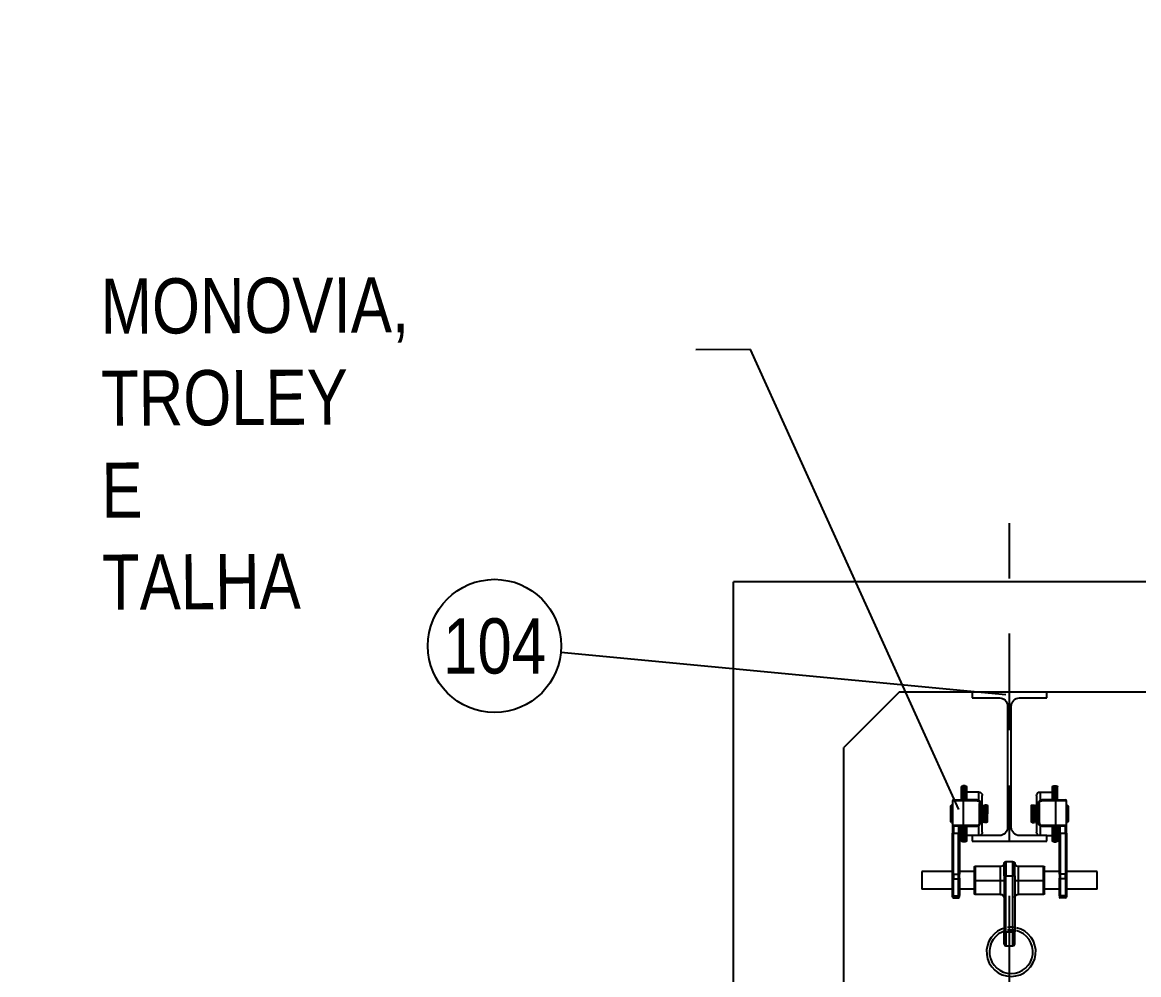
# Model space of a CAD drawing. Header units: feet. Extents: x 0 to 285374, y 0 to 9111566.
# Drawn here: x 285094.469 to 285096.492, y 9111358.169 to 9111359.895 of the extents above; entities that cross this region are included whole.
import ezdxf
from ezdxf import colors
from ezdxf.entities.mleader import LeaderData, LeaderLine
from ezdxf.enums import TextEntityAlignment as Align
from ezdxf.math import Vec2, Vec3

# ---------------------------------------------------------------- set-up
doc = ezdxf.new("R2010")
doc.units = ezdxf.units.FT
doc.header["$MEASUREMENT"] = 0
doc.linetypes.add('DASHDOT', pattern=[1, 0.5, -0.25, 0, -0.25])
for name, color, linetype in [('EIXO', 1, 'DASHDOT'), ('H-SA-TEXTO', 2, 'CONTINUOUS'), ('INDIC', 2, 'CONTINUOUS'), ('Left View-EGC-Monovias', 1, 'CONTINUOUS'), ('Left View-H-SA-EQUIP', 1, 'CONTINUOUS')]:
    doc.layers.add(name, color=color, linetype=linetype)
doc.styles.add('EGC_Arial_2.0mm', font='arial.ttf', dxfattribs={"width": 0.8, "height": 2})

# ---------------------------------------------------------------- blocks, each defined once
blk = doc.blocks.new('*U688')
at = {"layer": 'Left View-EGC-Monovias', "color": 0, "linetype": 'ByBlock', "lineweight": -2}
for p, q in [((0, 66530.8, 864900), (0, 66665.8, 864900)), ((0, 66665.8, 864900), (0, 66665.8, 864889.8)), ((0, 66665.8, 864889.8), (0, 66616.6, 864889.8)), ((0, 66616.6, 864640.2), (0, 66665.8, 864640.2)), ((0, 66665.8, 864640.2), (0, 66665.8, 864630)), ((0, 66665.8, 864630), (0, 66530.8, 864630)), ((0, 66601.6, 864874.8), (0, 66601.6, 864655.2)), ((0, 66595, 864655.2), (0, 66595, 864874.8)), ((0, 66580, 864889.8), (0, 66530.8, 864889.8)), ((0, 66530.8, 864640.2), (0, 66580, 864640.2)), ((0, 66530.8, 864889.8), (0, 66530.8, 864900)), ((0, 66530.8, 864630), (0, 66530.8, 864640.2))]:
    blk.add_line(p, q, dxfattribs=at)
at = {"layer": 'Left View-EGC-Monovias', "color": 0, "linetype": 'ByBlock', "lineweight": -2, "extrusion": (1, 0, 0)}
for centre, start, end in [((66616.6, 864874.8), 90, 180), ((66616.6, 864655.2), 180, 270), ((66580, 864874.8), 0, 90), ((66580, 864655.2), 270, 0)]:
    blk.add_arc(centre, 15, start, end, dxfattribs=at)
blk = doc.blocks.new('_None')

msp = doc.modelspace()

# ---------------------------------------------------------------- linework, layer by layer
at = {"layer": 'EIXO', "ltscale": 0.35}
msp.add_line((285096.2576, 9111358.1375, 478.1983), (285096.2576, 9111358.9911, 478.1983), dxfattribs=at)
at = {"layer": 'Left View-EGC-Monovias', "extrusion": (2.44929e-16, 1, 0)}
for p, q in [((285096.1703, 9111358.5091, 478.1983), (285096.1703, 9111358.4863, 478.1983)), ((285096.1729, 9111358.5117, 478.1983), (285096.1729, 9111358.4863, 478.1983)), ((285096.1773, 9111358.5117, 478.1983), (285096.1729, 9111358.5117, 478.1983)), ((285096.1773, 9111358.4863, 478.1983), (285096.1773, 9111358.5117, 478.1983)), ((285096.1798, 9111358.5091, 478.1983), (285096.1798, 9111358.4863, 478.1983)), ((285096.3354, 9111358.4863, 478.1983), (285096.3354, 9111358.5091, 478.1983)), ((285096.338, 9111358.5117, 478.1983), (285096.338, 9111358.4863, 478.1983)), ((285096.338, 9111358.5117, 478.1983), (285096.3424, 9111358.5117, 478.1983)), ((285096.3424, 9111358.4863, 478.1983), (285096.3424, 9111358.5117, 478.1983)), ((285096.3449, 9111358.4863, 478.1983), (285096.3449, 9111358.5091, 478.1983)), ((285096.2021, 9111358.5004, 478.1983), (285096.1798, 9111358.5004, 478.1983)), ((285096.2021, 9111358.4854, 478.1983), (285096.2021, 9111358.5004, 478.1983)), ((285096.2084, 9111358.4609, 478.1983), (285096.2084, 9111358.494, 478.1983)), ((285096.3068, 9111358.494, 478.1983), (285096.3068, 9111358.4609, 478.1983)), ((285096.3132, 9111358.5004, 478.1983), (285096.3132, 9111358.4854, 478.1983)), ((285096.3132, 9111358.5004, 478.1983), (285096.3354, 9111358.5004, 478.1983)), ((285096.1513, 9111358.4609, 478.1983), (285096.1513, 9111358.4742, 478.1983)), ((285096.1528, 9111358.4766, 478.1983), (285096.1528, 9111358.4609, 478.1983)), ((285096.1735, 9111358.4847, 478.1983), (285096.1544, 9111358.4847, 478.1983)), ((285096.1544, 9111358.4847, 478.1983), (285096.1544, 9111358.4402, 478.1983)), ((285096.156, 9111358.4863, 478.1983), (285096.1735, 9111358.4863, 478.1983)), ((285096.1989, 9111358.4863, 478.1983), (285096.1735, 9111358.4863, 478.1983)), ((285096.1735, 9111358.4863, 478.1983), (285096.1735, 9111358.4847, 478.1983)), ((285096.1989, 9111358.4847, 478.1983), (285096.1735, 9111358.4847, 478.1983)), ((285096.1735, 9111358.4847, 478.1983), (285096.1735, 9111358.4402, 478.1983)), ((285096.1989, 9111358.4847, 478.1983), (285096.1989, 9111358.4863, 478.1983)), ((285096.2052, 9111358.4799, 478.1983), (285096.2036, 9111358.4799, 478.1983)), ((285096.2036, 9111358.445, 478.1983), (285096.2036, 9111358.4799, 478.1983)), ((285096.2052, 9111358.4799, 478.1983), (285096.2052, 9111358.445, 478.1983)), ((285096.2103, 9111358.4768, 478.1983), (285096.2084, 9111358.4768, 478.1983)), ((285096.2103, 9111358.4609, 478.1983), (285096.2103, 9111358.4768, 478.1983)), ((285096.2103, 9111358.4752, 478.1983), (285096.2123, 9111358.4752, 478.1983)), ((285096.2123, 9111358.4768, 478.1983), (285096.2123, 9111358.4609, 478.1983)), ((285096.2163, 9111358.4768, 478.1983), (285096.2123, 9111358.4768, 478.1983)), ((285096.2163, 9111358.4609, 478.1983), (285096.2163, 9111358.4768, 478.1983)), ((285096.2179, 9111358.4752, 478.1983), (285096.2179, 9111358.4609, 478.1983)), ((285096.2973, 9111358.4609, 478.1983), (285096.2973, 9111358.4752, 478.1983)), ((285096.2989, 9111358.4768, 478.1983), (285096.2989, 9111358.4609, 478.1983)), ((285096.2989, 9111358.4768, 478.1983), (285096.3029, 9111358.4768, 478.1983)), ((285096.3029, 9111358.4609, 478.1983), (285096.3029, 9111358.4768, 478.1983)), ((285096.3049, 9111358.4752, 478.1983), (285096.3029, 9111358.4752, 478.1983)), ((285096.3049, 9111358.4768, 478.1983), (285096.3049, 9111358.4609, 478.1983)), ((285096.3049, 9111358.4768, 478.1983), (285096.3068, 9111358.4768, 478.1983)), ((285096.3116, 9111358.4799, 478.1983), (285096.31, 9111358.4799, 478.1983)), ((285096.31, 9111358.445, 478.1983), (285096.31, 9111358.4799, 478.1983)), ((285096.3116, 9111358.4799, 478.1983), (285096.3116, 9111358.445, 478.1983)), ((285096.3164, 9111358.4863, 478.1983), (285096.3164, 9111358.4847, 478.1983)), ((285096.3418, 9111358.4863, 478.1983), (285096.3164, 9111358.4863, 478.1983)), ((285096.3418, 9111358.4847, 478.1983), (285096.3164, 9111358.4847, 478.1983)), ((285096.3418, 9111358.4863, 478.1983), (285096.3592, 9111358.4863, 478.1983)), ((285096.3418, 9111358.4847, 478.1983), (285096.3418, 9111358.4863, 478.1983)), ((285096.3608, 9111358.4847, 478.1983), (285096.3418, 9111358.4847, 478.1983)), ((285096.3418, 9111358.4402, 478.1983), (285096.3418, 9111358.4847, 478.1983)), ((285096.3608, 9111358.4402, 478.1983), (285096.3608, 9111358.4847, 478.1983)), ((285096.3624, 9111358.4609, 478.1983), (285096.3624, 9111358.4766, 478.1983)), ((285096.364, 9111358.4742, 478.1983), (285096.364, 9111358.4609, 478.1983)), ((285096.1513, 9111358.4475, 478.1983), (285096.1513, 9111358.4609, 478.1983)), ((285096.1528, 9111358.4609, 478.1983), (285096.1513, 9111358.4609, 478.1983)), ((285096.1528, 9111358.4609, 478.1983), (285096.1528, 9111358.4452, 478.1983)), ((285096.1544, 9111358.4609, 478.1983), (285096.1528, 9111358.4609, 478.1983)), ((285096.2052, 9111358.4609, 478.1983), (285096.2084, 9111358.4609, 478.1983)), ((285096.2103, 9111358.4609, 478.1983), (285096.2084, 9111358.4609, 478.1983)), ((285096.2084, 9111358.4277, 478.1983), (285096.2084, 9111358.4609, 478.1983)), ((285096.2103, 9111358.445, 478.1983), (285096.2103, 9111358.4609, 478.1983)), ((285096.2103, 9111358.4609, 478.1983), (285096.2123, 9111358.4609, 478.1983)), ((285096.2123, 9111358.4609, 478.1983), (285096.2123, 9111358.445, 478.1983)), ((285096.2163, 9111358.4609, 478.1983), (285096.2123, 9111358.4609, 478.1983)), ((285096.2163, 9111358.4609, 478.1983), (285096.2179, 9111358.4609, 478.1983)), ((285096.2163, 9111358.445, 478.1983), (285096.2163, 9111358.4609, 478.1983)), ((285096.2179, 9111358.4466, 478.1983), (285096.2179, 9111358.4609, 478.1983)), ((285096.2973, 9111358.4466, 478.1983), (285096.2973, 9111358.4609, 478.1983)), ((285096.2989, 9111358.4609, 478.1983), (285096.2973, 9111358.4609, 478.1983)), ((285096.2989, 9111358.4609, 478.1983), (285096.2989, 9111358.445, 478.1983)), ((285096.3029, 9111358.4609, 478.1983), (285096.2989, 9111358.4609, 478.1983)), ((285096.3029, 9111358.445, 478.1983), (285096.3029, 9111358.4609, 478.1983)), ((285096.3029, 9111358.4609, 478.1983), (285096.3049, 9111358.4609, 478.1983)), ((285096.3049, 9111358.4609, 478.1983), (285096.3049, 9111358.445, 478.1983)), ((285096.3068, 9111358.4609, 478.1983), (285096.3049, 9111358.4609, 478.1983)), ((285096.3068, 9111358.4609, 478.1983), (285096.31, 9111358.4609, 478.1983)), ((285096.3068, 9111358.4609, 478.1983), (285096.3068, 9111358.4277, 478.1983)), ((285096.3624, 9111358.4609, 478.1983), (285096.3608, 9111358.4609, 478.1983)), ((285096.364, 9111358.4609, 478.1983), (285096.3624, 9111358.4609, 478.1983)), ((285096.3624, 9111358.4452, 478.1983), (285096.3624, 9111358.4609, 478.1983)), ((285096.364, 9111358.4609, 478.1983), (285096.364, 9111358.4475, 478.1983)), ((285096.1544, 9111358.4402, 478.1983), (285096.1735, 9111358.4402, 478.1983)), ((285096.1544, 9111358.4402, 478.1983), (285096.1544, 9111358.426, 478.1983)), ((285096.1735, 9111358.4387, 478.1983), (285096.156, 9111358.4387, 478.1983)), ((285096.156, 9111358.4387, 478.1983), (285096.156, 9111358.426, 478.1983)), ((285096.1655, 9111358.4387, 478.1983), (285096.1655, 9111358.426, 478.1983)), ((285096.1671, 9111358.4387, 478.1983), (285096.1671, 9111358.426, 478.1983)), ((285096.1703, 9111358.4387, 478.1983), (285096.1703, 9111358.4126, 478.1983)), ((285096.1729, 9111358.4387, 478.1983), (285096.1729, 9111358.4101, 478.1983)), ((285096.1735, 9111358.4402, 478.1983), (285096.1989, 9111358.4402, 478.1983)), ((285096.1735, 9111358.4402, 478.1983), (285096.1735, 9111358.4387, 478.1983)), ((285096.1735, 9111358.4387, 478.1983), (285096.1989, 9111358.4387, 478.1983)), ((285096.1773, 9111358.4101, 478.1983), (285096.1773, 9111358.4387, 478.1983)), ((285096.1798, 9111358.4387, 478.1983), (285096.1798, 9111358.4126, 478.1983)), ((285096.1989, 9111358.4387, 478.1983), (285096.1989, 9111358.4402, 478.1983)), ((285096.2021, 9111358.4214, 478.1983), (285096.2021, 9111358.4395, 478.1983)), ((285096.2036, 9111358.445, 478.1983), (285096.2052, 9111358.445, 478.1983)), ((285096.2103, 9111358.445, 478.1983), (285096.2084, 9111358.445, 478.1983)), ((285096.2103, 9111358.4466, 478.1983), (285096.2123, 9111358.4466, 478.1983)), ((285096.2163, 9111358.445, 478.1983), (285096.2123, 9111358.445, 478.1983)), ((285096.2989, 9111358.445, 478.1983), (285096.3029, 9111358.445, 478.1983)), ((285096.3049, 9111358.4466, 478.1983), (285096.3029, 9111358.4466, 478.1983)), ((285096.3049, 9111358.445, 478.1983), (285096.3068, 9111358.445, 478.1983)), ((285096.31, 9111358.445, 478.1983), (285096.3116, 9111358.445, 478.1983)), ((285096.3132, 9111358.4395, 478.1983), (285096.3132, 9111358.4214, 478.1983)), ((285096.3164, 9111358.4402, 478.1983), (285096.3164, 9111358.4387, 478.1983)), ((285096.3164, 9111358.4402, 478.1983), (285096.3418, 9111358.4402, 478.1983)), ((285096.3164, 9111358.4387, 478.1983), (285096.3418, 9111358.4387, 478.1983)), ((285096.3354, 9111358.4126, 478.1983), (285096.3354, 9111358.4387, 478.1983)), ((285096.338, 9111358.4387, 478.1983), (285096.338, 9111358.4101, 478.1983)), ((285096.3418, 9111358.4402, 478.1983), (285096.3608, 9111358.4402, 478.1983)), ((285096.3418, 9111358.4387, 478.1983), (285096.3418, 9111358.4402, 478.1983)), ((285096.3592, 9111358.4387, 478.1983), (285096.3418, 9111358.4387, 478.1983)), ((285096.3424, 9111358.4101, 478.1983), (285096.3424, 9111358.4387, 478.1983)), ((285096.3449, 9111358.4126, 478.1983), (285096.3449, 9111358.4387, 478.1983)), ((285096.3481, 9111358.426, 478.1983), (285096.3481, 9111358.4387, 478.1983)), ((285096.3497, 9111358.426, 478.1983), (285096.3497, 9111358.4387, 478.1983)), ((285096.3592, 9111358.426, 478.1983), (285096.3592, 9111358.4387, 478.1983)), ((285096.3608, 9111358.426, 478.1983), (285096.3608, 9111358.4402, 478.1983)), ((285096.1544, 9111358.3518, 478.1983), (285096.1544, 9111358.426, 478.1983)), ((285096.156, 9111358.426, 478.1983), (285096.1544, 9111358.426, 478.1983)), ((285096.156, 9111358.3518, 478.1983), (285096.156, 9111358.426, 478.1983)), ((285096.156, 9111358.426, 478.1983), (285096.1655, 9111358.426, 478.1983)), ((285096.1655, 9111358.3518, 478.1983), (285096.1655, 9111358.426, 478.1983)), ((285096.1671, 9111358.426, 478.1983), (285096.1655, 9111358.426, 478.1983)), ((285096.1671, 9111358.426, 478.1983), (285096.1671, 9111358.3518, 478.1983)), ((285096.1773, 9111358.4101, 478.1983), (285096.1729, 9111358.4101, 478.1983)), ((285096.1901, 9111358.4214, 478.1983), (285096.1798, 9111358.4214, 478.1983)), ((285096.3251, 9111358.4214, 478.1983), (285096.3354, 9111358.4214, 478.1983)), ((285096.338, 9111358.4101, 478.1983), (285096.3424, 9111358.4101, 478.1983)), ((285096.3497, 9111358.426, 478.1983), (285096.3481, 9111358.426, 478.1983)), ((285096.3481, 9111358.3518, 478.1983), (285096.3481, 9111358.426, 478.1983)), ((285096.3497, 9111358.426, 478.1983), (285096.3497, 9111358.3518, 478.1983)), ((285096.3497, 9111358.426, 478.1983), (285096.3592, 9111358.426, 478.1983)), ((285096.3608, 9111358.426, 478.1983), (285096.3592, 9111358.426, 478.1983)), ((285096.3592, 9111358.426, 478.1983), (285096.3592, 9111358.3518, 478.1983)), ((285096.3608, 9111358.426, 478.1983), (285096.3608, 9111358.3518, 478.1983)), ((285096.2481, 9111358.3486, 478.1983), (285096.2481, 9111358.3708, 478.1983)), ((285096.2513, 9111358.374, 478.1983), (285096.2513, 9111358.3486, 478.1983)), ((285096.264, 9111358.374, 478.1983), (285096.2513, 9111358.374, 478.1983)), ((285096.264, 9111358.3486, 478.1983), (285096.264, 9111358.374, 478.1983)), ((285096.2671, 9111358.3486, 478.1983), (285096.2671, 9111358.3708, 478.1983)), ((285096.0989, 9111358.3561, 478.1983), (285096.0989, 9111358.3244, 478.1983)), ((285096.1544, 9111358.3561, 478.1983), (285096.0989, 9111358.3561, 478.1983)), ((285096.1544, 9111358.344, 478.1983), (285096.1544, 9111358.3518, 478.1983)), ((285096.1544, 9111358.3518, 478.1983), (285096.156, 9111358.3518, 478.1983)), ((285096.156, 9111358.3518, 478.1983), (285096.156, 9111358.3429, 478.1983)), ((285096.156, 9111358.3518, 478.1983), (285096.1655, 9111358.3518, 478.1983)), ((285096.1655, 9111358.3429, 478.1983), (285096.1655, 9111358.3518, 478.1983)), ((285096.1655, 9111358.3518, 478.1983), (285096.1671, 9111358.3518, 478.1983)), ((285096.1941, 9111358.3561, 478.1983), (285096.1671, 9111358.3561, 478.1983)), ((285096.1671, 9111358.344, 478.1983), (285096.1671, 9111358.3518, 478.1983)), ((285096.1941, 9111358.3402, 478.1983), (285096.1941, 9111358.364, 478.1983)), ((285096.1957, 9111358.3656, 478.1983), (285096.1957, 9111358.3402, 478.1983)), ((285096.2417, 9111358.3656, 478.1983), (285096.1957, 9111358.3656, 478.1983)), ((285096.2417, 9111358.3402, 478.1983), (285096.2417, 9111358.3656, 478.1983)), ((285096.2481, 9111358.3486, 478.1983), (285096.2481, 9111358.247, 478.1983)), ((285096.2513, 9111358.3486, 478.1983), (285096.2481, 9111358.3486, 478.1983)), ((285096.2513, 9111358.247, 478.1983), (285096.2513, 9111358.3486, 478.1983)), ((285096.2513, 9111358.3486, 478.1983), (285096.264, 9111358.3486, 478.1983)), ((285096.264, 9111358.247, 478.1983), (285096.264, 9111358.3486, 478.1983)), ((285096.2671, 9111358.3486, 478.1983), (285096.264, 9111358.3486, 478.1983)), ((285096.2671, 9111358.3486, 478.1983), (285096.2671, 9111358.247, 478.1983)), ((285096.2735, 9111358.3656, 478.1983), (285096.2735, 9111358.3402, 478.1983)), ((285096.3195, 9111358.3656, 478.1983), (285096.2735, 9111358.3656, 478.1983)), ((285096.3195, 9111358.3402, 478.1983), (285096.3195, 9111358.3656, 478.1983)), ((285096.3211, 9111358.3402, 478.1983), (285096.3211, 9111358.364, 478.1983)), ((285096.3481, 9111358.3561, 478.1983), (285096.3211, 9111358.3561, 478.1983)), ((285096.3481, 9111358.3518, 478.1983), (285096.3497, 9111358.3518, 478.1983)), ((285096.3481, 9111358.3518, 478.1983), (285096.3481, 9111358.344, 478.1983)), ((285096.3497, 9111358.3518, 478.1983), (285096.3497, 9111358.3429, 478.1983)), ((285096.3592, 9111358.3518, 478.1983), (285096.3497, 9111358.3518, 478.1983)), ((285096.3592, 9111358.3518, 478.1983), (285096.3608, 9111358.3518, 478.1983)), ((285096.3592, 9111358.3429, 478.1983), (285096.3592, 9111358.3518, 478.1983)), ((285096.4164, 9111358.3561, 478.1983), (285096.3608, 9111358.3561, 478.1983)), ((285096.3608, 9111358.3518, 478.1983), (285096.3608, 9111358.344, 478.1983)), ((285096.4164, 9111358.3244, 478.1983), (285096.4164, 9111358.3561, 478.1983)), ((285096.1544, 9111358.3133, 478.1983), (285096.1544, 9111358.344, 478.1983)), ((285096.156, 9111358.3122, 478.1983), (285096.156, 9111358.3429, 478.1983)), ((285096.156, 9111358.3429, 478.1983), (285096.1655, 9111358.3429, 478.1983)), ((285096.1655, 9111358.3122, 478.1983), (285096.1655, 9111358.3429, 478.1983)), ((285096.1671, 9111358.344, 478.1983), (285096.1671, 9111358.3133, 478.1983)), ((285096.1941, 9111358.3402, 478.1983), (285096.1957, 9111358.3402, 478.1983)), ((285096.1941, 9111358.3164, 478.1983), (285096.1941, 9111358.3402, 478.1983)), ((285096.1957, 9111358.3402, 478.1983), (285096.2417, 9111358.3402, 478.1983)), ((285096.1957, 9111358.3402, 478.1983), (285096.1957, 9111358.3148, 478.1983)), ((285096.2417, 9111358.3402, 478.1983), (285096.2481, 9111358.3402, 478.1983)), ((285096.2417, 9111358.3148, 478.1983), (285096.2417, 9111358.3402, 478.1983)), ((285096.2671, 9111358.3402, 478.1983), (285096.2735, 9111358.3402, 478.1983)), ((285096.2735, 9111358.3402, 478.1983), (285096.2735, 9111358.3148, 478.1983)), ((285096.2735, 9111358.3402, 478.1983), (285096.3195, 9111358.3402, 478.1983)), ((285096.3195, 9111358.3148, 478.1983), (285096.3195, 9111358.3402, 478.1983)), ((285096.3195, 9111358.3402, 478.1983), (285096.3211, 9111358.3402, 478.1983)), ((285096.3211, 9111358.3164, 478.1983), (285096.3211, 9111358.3402, 478.1983)), ((285096.3481, 9111358.3133, 478.1983), (285096.3481, 9111358.344, 478.1983)), ((285096.3497, 9111358.3429, 478.1983), (285096.3497, 9111358.3122, 478.1983)), ((285096.3592, 9111358.3429, 478.1983), (285096.3497, 9111358.3429, 478.1983)), ((285096.3592, 9111358.3429, 478.1983), (285096.3592, 9111358.3122, 478.1983)), ((285096.3608, 9111358.344, 478.1983), (285096.3608, 9111358.3133, 478.1983)), ((285096.1544, 9111358.3244, 478.1983), (285096.0989, 9111358.3244, 478.1983)), ((285096.1544, 9111358.3101, 478.1983), (285096.1544, 9111358.3133, 478.1983)), ((285096.156, 9111358.3122, 478.1983), (285096.156, 9111358.3085, 478.1983)), ((285096.156, 9111358.3122, 478.1983), (285096.1655, 9111358.3122, 478.1983)), ((285096.156, 9111358.3085, 478.1983), (285096.1655, 9111358.3085, 478.1983)), ((285096.1655, 9111358.3085, 478.1983), (285096.1655, 9111358.3122, 478.1983)), ((285096.1941, 9111358.3244, 478.1983), (285096.1671, 9111358.3244, 478.1983)), ((285096.1671, 9111358.3101, 478.1983), (285096.1671, 9111358.3133, 478.1983)), ((285096.2417, 9111358.3148, 478.1983), (285096.1957, 9111358.3148, 478.1983)), ((285096.3195, 9111358.3148, 478.1983), (285096.2735, 9111358.3148, 478.1983)), ((285096.3481, 9111358.3244, 478.1983), (285096.3211, 9111358.3244, 478.1983)), ((285096.3481, 9111358.3133, 478.1983), (285096.3481, 9111358.3101, 478.1983)), ((285096.3497, 9111358.3122, 478.1983), (285096.3497, 9111358.3085, 478.1983)), ((285096.3592, 9111358.3122, 478.1983), (285096.3497, 9111358.3122, 478.1983)), ((285096.3592, 9111358.3085, 478.1983), (285096.3497, 9111358.3085, 478.1983)), ((285096.3592, 9111358.3085, 478.1983), (285096.3592, 9111358.3122, 478.1983)), ((285096.4164, 9111358.3244, 478.1983), (285096.3608, 9111358.3244, 478.1983)), ((285096.3608, 9111358.3133, 478.1983), (285096.3608, 9111358.3101, 478.1983)), ((285096.2481, 9111358.247, 478.1983), (285096.2513, 9111358.247, 478.1983)), ((285096.2481, 9111358.2248, 478.1983), (285096.2481, 9111358.247, 478.1983)), ((285096.2513, 9111358.247, 478.1983), (285096.2513, 9111358.2216, 478.1983)), ((285096.2513, 9111358.247, 478.1983), (285096.264, 9111358.247, 478.1983)), ((285096.264, 9111358.2216, 478.1983), (285096.264, 9111358.247, 478.1983)), ((285096.264, 9111358.247, 478.1983), (285096.2671, 9111358.247, 478.1983)), ((285096.2671, 9111358.2247, 478.1983), (285096.2671, 9111358.247, 478.1983)), ((285096.2513, 9111358.2216, 478.1983), (285096.264, 9111358.2216, 478.1983))]:
    msp.add_line(p, q, dxfattribs=at)
at = {"layer": 'Left View-EGC-Monovias', "extrusion": (2.22045e-16, -4.81482e-32, -1)}
for centre, radius, start, end in [((-285096.1729, 9111358.5091, -478.1983), 0.00254, 0, 90), ((-285096.1773, 9111358.5091, -478.1983), 0.00254, 90, 180), ((-285096.338, 9111358.5091, -478.1983), 0.00254, 0, 90), ((-285096.3424, 9111358.5091, -478.1983), 0.00254, 90, 180), ((-285096.2021, 9111358.494, -478.1983), 0.00635, 90, 180), ((-285096.3132, 9111358.494, -478.1983), 0.00635, 0, 90), ((-285096.1538, 9111358.4742, -478.1983), 0.00254, 0, 67.9757), ((-285096.1519, 9111358.4789, -478.1983), 0.00254, 180, 247.9757), ((-285096.1989, 9111358.4799, -478.1983), 0.00476, 90, 180), ((-285096.2163, 9111358.4752, -478.1983), 0.00159, 90, 180), ((-285096.2989, 9111358.4752, -478.1983), 0.00159, 0, 90), ((-285096.3164, 9111358.4799, -478.1983), 0.00476, 0, 90), ((-285096.3634, 9111358.4789, -478.1983), 0.00254, 292.0243, 0), ((-285096.3614, 9111358.4742, -478.1983), 0.00254, 112.0243, 180), ((-285096.1538, 9111358.4475, -478.1983), 0.00254, 292.0243, 0), ((-285096.1519, 9111358.4428, -478.1983), 0.00254, 112.0243, 180), ((-285096.2021, 9111358.4277, -478.1983), 0.00635, 180, 270), ((-285096.2163, 9111358.4466, -478.1983), 0.00159, 180, 270), ((-285096.2989, 9111358.4466, -478.1983), 0.00159, 270, 0), ((-285096.3132, 9111358.4277, -478.1983), 0.00635, 270, 0), ((-285096.3634, 9111358.4428, -478.1983), 0.00254, 0, 67.9757), ((-285096.3614, 9111358.4475, -478.1983), 0.00254, 180, 247.9757), ((-285096.1729, 9111358.4126, -478.1983), 0.00254, 270, 0), ((-285096.1773, 9111358.4126, -478.1983), 0.00254, 180, 270), ((-285096.338, 9111358.4126, -478.1983), 0.00254, 270, 0), ((-285096.3424, 9111358.4126, -478.1983), 0.00254, 180, 270), ((-285096.2417, 9111358.372, -478.1983), 0.00635, 187.1902, 270), ((-285096.2735, 9111358.372, -478.1983), 0.00635, 270, 352.8097), ((-285096.1957, 9111358.364, -478.1983), 0.00159, 0, 90), ((-285096.3195, 9111358.364, -478.1983), 0.00159, 90, 180), ((-285096.1957, 9111358.3164, -478.1983), 0.00159, 270, 0), ((-285096.2417, 9111358.3085, -478.1983), 0.00635, 90, 168.4631), ((-285096.2735, 9111358.3085, -478.1983), 0.00635, 11.5369, 90), ((-285096.3195, 9111358.3164, -478.1983), 0.00159, 180, 270)]:
    msp.add_arc(centre, radius, start, end, dxfattribs=at)
at = {"layer": 'Left View-EGC-Monovias'}
for centre, radius, start, end in [((285096.156, 9111358.4847, 478.1983), 0.00159, 90, 180), ((285096.1989, 9111358.4799, 478.1983), 0.00635, 0, 90), ((285096.3164, 9111358.4799, 478.1983), 0.00635, 90, 180), ((285096.3592, 9111358.4847, 478.1983), 0.00159, 0, 90), ((285096.156, 9111358.4402, 478.1983), 0.00159, 180, 270), ((285096.1989, 9111358.445, 478.1983), 0.00476, 270, 0), ((285096.1989, 9111358.445, 478.1983), 0.00635, 270, 0), ((285096.3164, 9111358.445, 478.1983), 0.00635, 180, 270), ((285096.3164, 9111358.445, 478.1983), 0.00476, 180, 270), ((285096.3592, 9111358.4402, 478.1983), 0.00159, 270, 0), ((285096.2513, 9111358.3708, 478.1983), 0.00318, 90, 180), ((285096.264, 9111358.3708, 478.1983), 0.00318, 0, 90), ((285096.156, 9111358.3101, 478.1983), 0.00159, 180, 270), ((285096.1655, 9111358.3101, 478.1983), 0.00159, 270, 0), ((285096.3497, 9111358.3101, 478.1983), 0.00159, 180, 270), ((285096.3592, 9111358.3101, 478.1983), 0.00159, 270, 0), ((285096.2607, 9111358.2109, 478.1983), 0.0446, 102.3254, 77.6746), ((285096.2607, 9111358.2109, 478.1983), 0.0394, 103.9951, 76.0049), ((285096.2607, 9111358.2109, 478.1983), 0.0446, 81.8185, 98.1815), ((285096.2607, 9111358.2109, 478.1983), 0.0394, 80.7219, 99.2781), ((285096.2513, 9111358.2247, 478.1983), 0.00317, 182.5702, 270), ((285096.264, 9111358.2247, 478.1983), 0.00317, 270, 0)]:
    msp.add_arc(centre, radius, start, end, dxfattribs=at)
for centre, start_param, end_param in [((285096.156, 9111358.344, 478.1983), 3.141593, 4.712389), ((285096.1655, 9111358.344, 478.1983), 4.712389, 6.283185), ((285096.3497, 9111358.344, 478.1983), 3.141593, 4.712389), ((285096.3592, 9111358.344, 478.1983), 4.712389, 6.283185)]:
    msp.add_ellipse(centre, major_axis=(0.00159, 0), ratio=0.707107, start_param=start_param, end_param=end_param, dxfattribs=at)
at = {"layer": 'Left View-EGC-Monovias', "extrusion": (2.22045e-16, -5.43852e-32, -1)}
for centre, start_param, end_param in [((285096.156, 9111358.3133, 478.1983), 4.712389, 6.283185), ((285096.1655, 9111358.3133, 478.1983), 3.141593, 4.712389), ((285096.3497, 9111358.3133, 478.1983), 4.712389, 6.283185), ((285096.3592, 9111358.3133, 478.1983), 3.141593, 4.712389)]:
    msp.add_ellipse(centre, major_axis=(-0.00159, 0), ratio=0.707107, start_param=start_param, end_param=end_param, dxfattribs=at)
at = {"layer": 'Left View-EGC-Monovias'}
for points, knots in [([(285096.248, 9111358.3712, 478.1983), (285096.2481, 9111358.3715, 478.1983), (285096.2482, 9111358.3719, 478.1983), (285096.2485, 9111358.3725, 478.1983), (285096.2487, 9111358.3728, 478.1983), (285096.2492, 9111358.3733, 478.1983), (285096.2495, 9111358.3735, 478.1983), (285096.2501, 9111358.3738, 478.1983), (285096.2504, 9111358.3739, 478.1983), (285096.2509, 9111358.3739, 478.1983), (285096.2511, 9111358.374, 478.1983), (285096.2512, 9111358.374, 478.1983)], [0, 0, 0, 0, 1.029012, 1.029012, 2.061167, 2.061167, 3.093208, 3.093208, 4.125254, 4.125254, 4.570112, 4.570112, 4.570112, 4.570112]), ([(285096.248, 9111358.3712, 478.1983), (285096.248, 9111358.3712, 478.1983), (285096.2481, 9111358.3712, 478.1983), (285096.2481, 9111358.3712, 478.1983), (285096.2481, 9111358.3711, 478.1983), (285096.2481, 9111358.3711, 478.1983), (285096.2481, 9111358.3711, 478.1983), (285096.2481, 9111358.371, 478.1983), (285096.2481, 9111358.371, 478.1983), (285096.2481, 9111358.371, 478.1983), (285096.2481, 9111358.3709, 478.1983), (285096.2481, 9111358.3708, 478.1983), (285096.2481, 9111358.3708, 478.1983)], [0.5, 0.5, 0.5, 0.5, 0.625, 0.625, 0.625, 0.75, 0.75, 0.75, 0.875, 0.875, 0.875, 1, 1, 1, 1]), ([(285096.2513, 9111358.374, 478.1983), (285096.2513, 9111358.374, 478.1983), (285096.2513, 9111358.374, 478.1983), (285096.2513, 9111358.374, 478.1983), (285096.2513, 9111358.374, 478.1983), (285096.2512, 9111358.374, 478.1983), (285096.2512, 9111358.374, 478.1983), (285096.2512, 9111358.374, 478.1983), (285096.2512, 9111358.374, 478.1983), (285096.2512, 9111358.374, 478.1983), (285096.2512, 9111358.374, 478.1983), (285096.2512, 9111358.374, 478.1983), (285096.2512, 9111358.374, 478.1983)], [0, 0, 0, 0, 0.002154782, 0.002154782, 0.002154782, 0.004309565, 0.004309565, 0.004309565, 0.006464347, 0.006464347, 0.006464347, 0.00861913, 0.00861913, 0.00861913, 0.00861913]), ([(285096.264, 9111358.374, 478.1983), (285096.264, 9111358.374, 478.1983), (285096.264, 9111358.374, 478.1983), (285096.264, 9111358.374, 478.1983), (285096.264, 9111358.374, 478.1983), (285096.264, 9111358.374, 478.1983), (285096.264, 9111358.374, 478.1983), (285096.264, 9111358.374, 478.1983), (285096.264, 9111358.374, 478.1983), (285096.264, 9111358.374, 478.1983), (285096.264, 9111358.374, 478.1983), (285096.264, 9111358.374, 478.1983), (285096.264, 9111358.374, 478.1983)], [0.008619129, 0.008619129, 0.008619129, 0.008619129, 0.010773912, 0.010773912, 0.010773912, 0.012928694, 0.012928694, 0.012928694, 0.015083476, 0.015083476, 0.015083476, 0.017238259, 0.017238259, 0.017238259, 0.017238259]), ([(285096.264, 9111358.374, 478.1983), (285096.2643, 9111358.374, 478.1983), (285096.2645, 9111358.3739, 478.1983), (285096.2651, 9111358.3738, 478.1983), (285096.2654, 9111358.3737, 478.1983), (285096.2665, 9111358.373, 478.1983), (285096.2671, 9111358.3721, 478.1983), (285096.2672, 9111358.3712, 478.1983)], [0, 0, 0, 0, 0.707425, 0.707425, 1.719874, 1.719874, 4.486988, 4.486988, 4.486988, 4.486988]), ([(285096.2671, 9111358.3708, 478.1983), (285096.2671, 9111358.3708, 478.1983), (285096.2672, 9111358.3709, 478.1983), (285096.2672, 9111358.371, 478.1983), (285096.2672, 9111358.371, 478.1983), (285096.2672, 9111358.371, 478.1983), (285096.2672, 9111358.3711, 478.1983), (285096.2672, 9111358.3711, 478.1983), (285096.2672, 9111358.3711, 478.1983), (285096.2672, 9111358.3712, 478.1983), (285096.2672, 9111358.3712, 478.1983), (285096.2672, 9111358.3712, 478.1983), (285096.2672, 9111358.3712, 478.1983)], [0, 0, 0, 0, 0.125, 0.125, 0.125, 0.25, 0.25, 0.25, 0.375, 0.375, 0.375, 0.5, 0.5, 0.5, 0.5]), ([(285096.2481, 9111358.309, 478.1983), (285096.2481, 9111358.3091, 478.1983), (285096.2481, 9111358.3092, 478.1983), (285096.2481, 9111358.3093, 478.1983), (285096.2481, 9111358.3094, 478.1983), (285096.248, 9111358.3095, 478.1983), (285096.248, 9111358.3096, 478.1983), (285096.248, 9111358.3096, 478.1983), (285096.248, 9111358.3097, 478.1983), (285096.248, 9111358.3097, 478.1983), (285096.248, 9111358.3097, 478.1983), (285096.248, 9111358.3097, 478.1983), (285096.248, 9111358.3097, 478.1983), (285096.248, 9111358.3097, 478.1983), (285096.248, 9111358.3097, 478.1983), (285096.248, 9111358.3097, 478.1983), (285096.248, 9111358.3097, 478.1983), (285096.248, 9111358.3097, 478.1983), (285096.248, 9111358.3097, 478.1983)], [0, 0, 0, 0, 0.125, 0.125, 0.125, 0.25, 0.25, 0.25, 0.375, 0.375, 0.375, 0.4375, 0.4375, 0.4375, 0.46875, 0.46875, 0.46875, 0.4999539, 0.4999539, 0.4999539, 0.4999539]), ([(285096.2481, 9111358.309, 478.1983), (285096.2481, 9111358.3093, 478.1983), (285096.2481, 9111358.3094, 478.1983), (285096.248, 9111358.3095, 478.1983), (285096.248, 9111358.3096, 478.1983), (285096.248, 9111358.3096, 478.1983), (285096.248, 9111358.3096, 478.1983), (285096.248, 9111358.3096, 478.1983), (285096.248, 9111358.3096, 478.1983), (285096.248, 9111358.3096, 478.1983), (285096.248, 9111358.3096, 478.1983), (285096.248, 9111358.3096, 478.1983), (285096.248, 9111358.3096, 478.1983), (285096.248, 9111358.3096, 478.1983)], [0, 0, 0, 0, 3.637722, 3.637722, 4.705262, 4.705262, 5.236723, 5.236723, 5.501059, 5.501059, 5.63251, 5.63251, 5.650701, 5.650701, 5.650701, 5.650701]), ([(285096.2673, 9111358.3097, 478.1983), (285096.2673, 9111358.3097, 478.1983), (285096.2673, 9111358.3097, 478.1983), (285096.2673, 9111358.3097, 478.1983), (285096.2673, 9111358.3097, 478.1983), (285096.2673, 9111358.3097, 478.1983), (285096.2673, 9111358.3097, 478.1983), (285096.2672, 9111358.3097, 478.1983), (285096.2672, 9111358.3096, 478.1983), (285096.2672, 9111358.3096, 478.1983), (285096.2672, 9111358.3095, 478.1983), (285096.2672, 9111358.3094, 478.1983), (285096.2672, 9111358.3093, 478.1983), (285096.2672, 9111358.3093, 478.1983), (285096.2672, 9111358.3092, 478.1983), (285096.2672, 9111358.3092, 478.1983), (285096.2672, 9111358.3091, 478.1983), (285096.2671, 9111358.3091, 478.1983), (285096.2671, 9111358.309, 478.1983)], [0.4999539, 0.4999539, 0.4999539, 0.4999539, 0.5, 0.5, 0.5, 0.625, 0.625, 0.625, 0.75, 0.75, 0.75, 0.875, 0.875, 0.875, 0.9375, 0.9375, 0.9375, 1, 1, 1, 1]), ([(285096.2672, 9111358.3096, 478.1983), (285096.2672, 9111358.3096, 478.1983), (285096.2672, 9111358.3096, 478.1983), (285096.2672, 9111358.3096, 478.1983), (285096.2672, 9111358.3096, 478.1983), (285096.2672, 9111358.3096, 478.1983), (285096.2672, 9111358.3096, 478.1983), (285096.2672, 9111358.3095, 478.1983), (285096.2672, 9111358.3095, 478.1983), (285096.2672, 9111358.3093, 478.1983), (285096.2671, 9111358.3091, 478.1983), (285096.2671, 9111358.309, 478.1983)], [2.116601, 2.116601, 2.116601, 2.116601, 2.154508, 2.154508, 2.429863, 2.429863, 3.255987, 3.255987, 5.736493, 5.736493, 7.769118, 7.769118, 7.769118, 7.769118]), ([(285096.2672, 9111358.3096, 478.1983), (285096.2672, 9111358.3096, 478.1983), (285096.2672, 9111358.3096, 478.1983), (285096.2672, 9111358.3096, 478.1983), (285096.2672, 9111358.3095, 478.1983), (285096.2672, 9111358.3093, 478.1983), (285096.2671, 9111358.3092, 478.1983), (285096.2671, 9111358.309, 478.1983)], [0.593687, 0.593687, 0.593687, 0.593687, 1.200821, 1.200821, 3.25947, 3.25947, 5.930465, 5.930465, 5.930465, 5.930465]), ([(285096.2673, 9111358.3097, 478.1983), (285096.2673, 9111358.3097, 478.1983), (285096.2673, 9111358.3097, 478.1983), (285096.2672, 9111358.3096, 478.1983), (285096.2672, 9111358.3096, 478.1983), (285096.2672, 9111358.3096, 478.1983), (285096.2672, 9111358.3096, 478.1983), (285096.2672, 9111358.3096, 478.1983), (285096.2672, 9111358.3096, 478.1983), (285096.2672, 9111358.3096, 478.1983), (285096.2672, 9111358.3096, 478.1983), (285096.2672, 9111358.3096, 478.1983)], [0, 0, 0, 0, 0.1270836, 0.1270836, 0.150894, 0.150894, 0.1598343, 0.1598343, 0.1661906, 0.1661906, 0.16734, 0.16734, 0.16734, 0.16734])]:
    msp.add_open_spline(points, degree=3, knots=knots, dxfattribs=at)
at = {"layer": 'Left View-H-SA-EQUIP', "linetype": 'ByBlock', "lineweight": -2}
for p, q in [((285095.7576, 9111352.0623, 478.1983), (285095.7576, 9111358.8812, 478.1983)), ((285096.5576, 9111358.8812, 478.1983), (285095.7576, 9111358.8812, 478.1983)), ((285096.0576, 9111358.6812, 478.1983), (285095.9576, 9111358.5812, 478.1983)), ((285096.5576, 9111358.6812, 478.1983), (285096.0576, 9111358.6812, 478.1983)), ((285095.9576, 9111352.0623, 478.1983), (285095.9576, 9111358.5812, 478.1983))]:
    msp.add_line(p, q, dxfattribs=at)

# ---------------------------------------------------------------- block references
at = {"layer": 'Left View-EGC-Monovias', "extrusion": (2.44929e-16, 1, 0), "xscale": 0.001, "yscale": 0.001, "zscale": 0.001, "rotation": 270}
msp.add_blockref('*U688', (-285162.8559, 478.1983, 9110493.7812), dxfattribs=at)

# ---------------------------------------------------------------- next in the draw order: leaders
at = {"layer": 'H-SA-TEXTO'}
ml = msp.add_multileader_mtext('Standard', dxfattribs=at)
ml.set_content('MONOVIA, TROLEY\\PE TALHA ', color=2, style='EGC_Arial_2.0mm')
ml.set_leader_properties(color=1, linetype='ByLayer', lineweight=-1)
ml.set_arrow_properties(name='NONE')
ml.build(insert=Vec2(0, 0))
ml.multileader.update_dxf_attribs({"text_left_attachment_type": 2, "text_right_attachment_type": 2, "dogleg_length": 1.9819, "arrow_head_size": 0.075, "scale": 0.05})
ctx = ml.context
ctx.base_point, ctx.scale, ctx.char_height, ctx.arrow_head_size, ctx.landing_gap_size, ctx.plane_origin, ctx.plane_x_axis, ctx.plane_y_axis = Vec3(285094.5613, 9111359.2963, 478.1983), 0.05, 0.1, 0.075, 0.05, Vec3(285129.2201, 9111358.8182, 478.1983), Vec3(0.999987, 0.005007), Vec3(-0.005007, 0.999987)
ctx.left_attachment, ctx.right_attachment = 2, 2
notes = []
notes.append((ctx, [(1, (1, 1, 0), (285095.7883, 9111359.3025, 478.1983), (-0.999987, -0.005007), 0.0991, [(0, [(285096.166, 9111358.4686, 478.1983)], 0, [])])]))
ctx.mtext.insert, ctx.mtext.text_direction, ctx.mtext.rotation, ctx.mtext.width, ctx.mtext.defined_height, ctx.mtext.flow_direction = Vec3(285094.6106, 9111359.4308, 478.1983), Vec3(0.999987, 0.005007), 0.005007, 1.044263, 0.308, 5
ctx.mtext.has_bg_fill, ctx.mtext.bg_color, ctx.mtext.bg_scale_factor, ctx.mtext.bg_transparency, ctx.mtext.use_window_bg_color = 1, -1073741824, 1, 0, 1
for ctx, leaders in notes:
    for number, flags, end, landing, length, lines in leaders:
        leader = LeaderData()
        leader.index, (leader.has_last_leader_line, leader.has_dogleg_vector, leader.attachment_direction) = number, flags
        leader.last_leader_point, leader.dogleg_vector, leader.dogleg_length = Vec3(end), Vec3(landing), length
        for number, points, colour, breaks in lines:
            line = LeaderLine()
            line.index, line.vertices, line.color, line.breaks = number, Vec3.list(points), colors.encode_raw_color(colour), breaks
            leader.lines.append(line)
        ctx.leaders.append(leader)

# ---------------------------------------------------------------- next in the draw order: linework, layer by layer
at = {"layer": 'INDIC', "color": 1, "linetype": 'Continuous'}
msp.add_line((285095.4449, 9111358.7538, 478.1983), (285096.2511, 9111358.6772, 478.1983), dxfattribs=at)
msp.add_circle((285095.3247, 9111358.7652, 478.1983), 0.1207, dxfattribs=at)

# ---------------------------------------------------------------- next in the draw order: texts
at = {"layer": 'INDIC', "color": 2, "style": 'EGC_Arial_2.0mm', "width": 0.8}
msp.add_text('104', height=0.1, dxfattribs=at).set_placement((285095.3247, 9111358.7652, 478.1983), align=Align.MIDDLE_CENTER)

# ---------------------------------------------------------------- next in the draw order: leaders
at = {"layer": 'H-SA-TEXTO'}
ml = msp.add_multileader_mtext('Standard', dxfattribs=at)
ml.set_content('CS-25 - TRECHO 1', color=2, style='EGC_Arial_2.0mm')
ml.set_leader_properties(color=1, linetype='ByLayer', lineweight=-1)
ml.set_arrow_properties(name='NONE')
ml.build(insert=Vec2(0, 0))
ml.multileader.update_dxf_attribs({"text_left_attachment_type": 2, "text_right_attachment_type": 2, "dogleg_length": 1.9819, "arrow_head_size": 0.075, "scale": 0.05})
ctx = ml.context
ctx.base_point, ctx.scale, ctx.char_height, ctx.arrow_head_size, ctx.landing_gap_size, ctx.plane_origin, ctx.plane_x_axis, ctx.plane_y_axis = Vec3(285124.8159, 9111388.0137), 0.05, 0.1, 0.075, 0.05, Vec3(284750.549, 9111449.7625), Vec3(0.999987, -0.005007), Vec3(0.005007, 0.999987)
ctx.left_attachment, ctx.right_attachment, ctx.text_align_type = 2, 2, 1
notes = []
notes.append((ctx, [(0, (0, 0, 0), (0, 0), (1, 0), 1, [])]))
ctx.mtext.insert, ctx.mtext.text_direction, ctx.mtext.rotation, ctx.mtext.width, ctx.mtext.defined_height, ctx.mtext.alignment, ctx.mtext.flow_direction = Vec3(285125.3437, 9111388.0628), Vec3(0.999987, -0.005007), 6.278178, 1.457911, 1.047, 2, 5
ctx.mtext.has_bg_fill, ctx.mtext.bg_color, ctx.mtext.bg_scale_factor, ctx.mtext.bg_transparency, ctx.mtext.use_window_bg_color = 1, -1073741824, 1, 0, 1
for ctx, leaders in notes:
    for number, flags, end, landing, length, lines in leaders:
        leader = LeaderData()
        leader.index, (leader.has_last_leader_line, leader.has_dogleg_vector, leader.attachment_direction) = number, flags
        leader.last_leader_point, leader.dogleg_vector, leader.dogleg_length = Vec3(end), Vec3(landing), length
        for number, points, colour, breaks in lines:
            line = LeaderLine()
            line.index, line.vertices, line.color, line.breaks = number, Vec3.list(points), colors.encode_raw_color(colour), breaks
            leader.lines.append(line)
        ctx.leaders.append(leader)

# ---------------------------------------------------------------- next in the draw order: leaders
ml = msp.add_multileader_mtext('Standard', dxfattribs=at)
ml.set_content('CÂMARA DE DESCARGA', color=2, style='EGC_Arial_2.0mm')
ml.set_leader_properties(color=1, linetype='ByLayer', lineweight=-1)
ml.set_arrow_properties(name='NONE')
ml.build(insert=Vec2(0, 0))
ml.multileader.update_dxf_attribs({"text_left_attachment_type": 2, "text_right_attachment_type": 2, "dogleg_length": 1.9819, "arrow_head_size": 0.075, "scale": 0.05})
ctx = ml.context
ctx.base_point, ctx.scale, ctx.char_height, ctx.arrow_head_size, ctx.landing_gap_size, ctx.plane_origin, ctx.plane_x_axis, ctx.plane_y_axis = Vec3(285120.5339, 9111388.137, 239.0991), 0.05, 0.1, 0.075, 0.05, Vec3(285499.7132, 9111458.0747, 239.0991), Vec3(0.999987, 0.005007), Vec3(-0.005007, 0.999987)
ctx.left_attachment, ctx.right_attachment, ctx.text_align_type = 2, 2, 1
notes = []
notes.append((ctx, [(0, (0, 0, 0), (0, 0), (1, 0), 1, [])]))
ctx.mtext.insert, ctx.mtext.text_direction, ctx.mtext.rotation, ctx.mtext.width, ctx.mtext.defined_height, ctx.mtext.alignment, ctx.mtext.flow_direction = Vec3(285121.2422, 9111388.204, 239.0991), Vec3(0.999987, 0.005007), 0.005007, 1.322834, 0.2562, 2, 5
ctx.mtext.has_bg_fill, ctx.mtext.bg_color, ctx.mtext.bg_scale_factor, ctx.mtext.bg_transparency, ctx.mtext.use_window_bg_color = 1, -1073741824, 1, 0, 1
for ctx, leaders in notes:
    for number, flags, end, landing, length, lines in leaders:
        leader = LeaderData()
        leader.index, (leader.has_last_leader_line, leader.has_dogleg_vector, leader.attachment_direction) = number, flags
        leader.last_leader_point, leader.dogleg_vector, leader.dogleg_length = Vec3(end), Vec3(landing), length
        for number, points, colour, breaks in lines:
            line = LeaderLine()
            line.index, line.vertices, line.color, line.breaks = number, Vec3.list(points), colors.encode_raw_color(colour), breaks
            leader.lines.append(line)
        ctx.leaders.append(leader)

doc.saveas('drawing.dxf')
